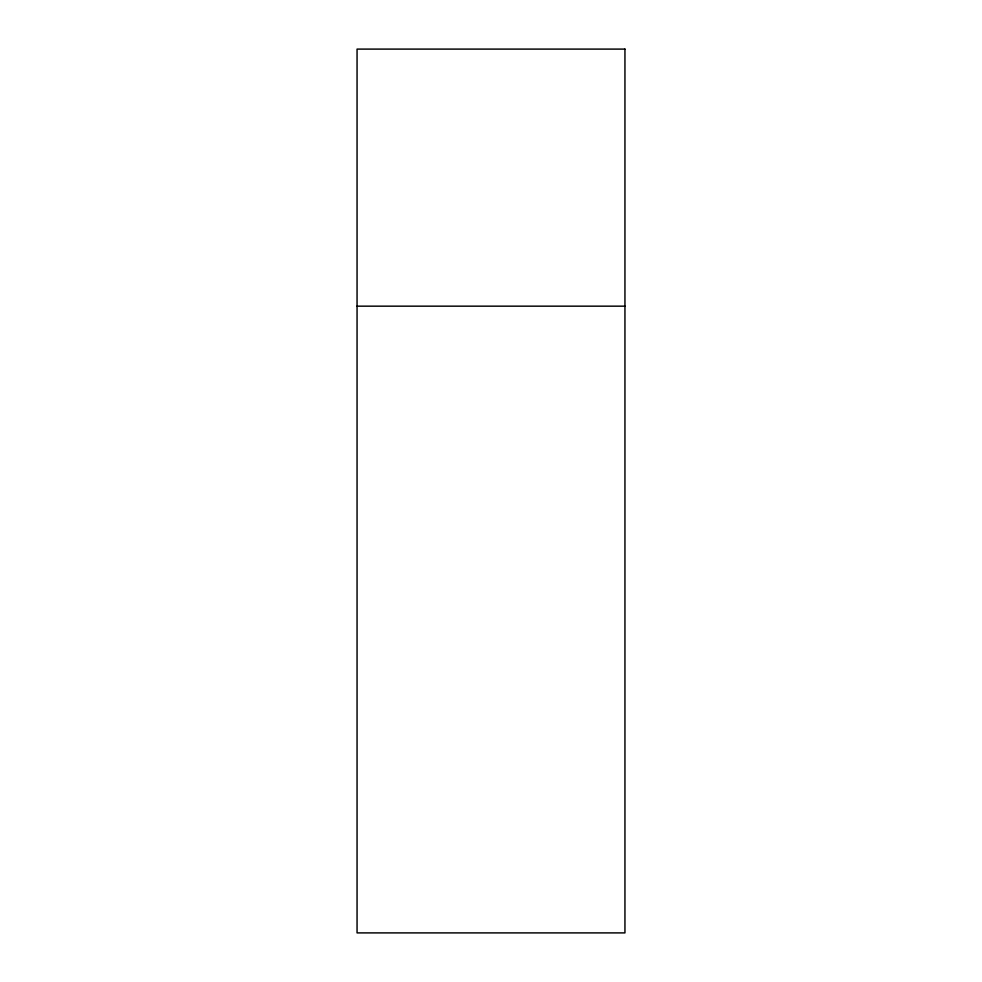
<?xml version="1.0" encoding="UTF-8"?>
<svg xmlns="http://www.w3.org/2000/svg" width="982" height="982" viewBox="0 0 982 982"><rect width="100%" height="100%" fill="white"/><g stroke="black" fill="none" stroke-linecap="round" stroke-linejoin="round"><path stroke-width="1.47" d="M357.055 306.163L624.945 306.163M624.945 49.1L357.055 49.1L357.055 932.9L624.945 932.9L624.945 49.1"/></g></svg>
